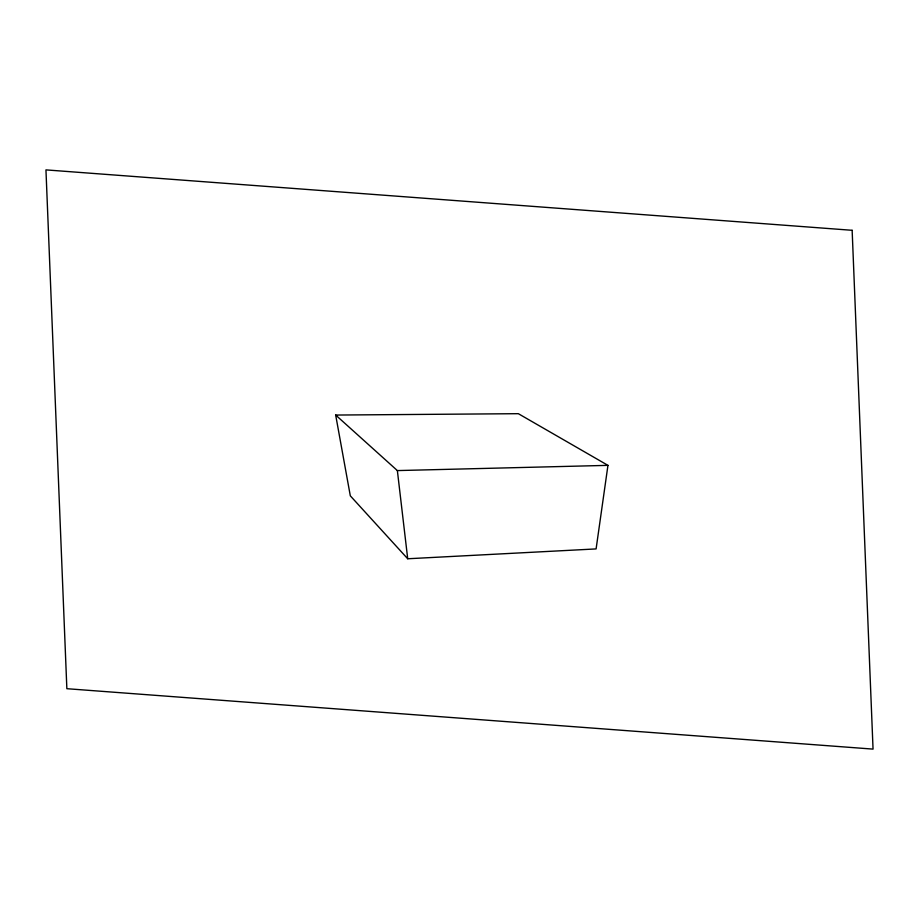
<?xml version="1.0" encoding="UTF-8"?>
<svg xmlns="http://www.w3.org/2000/svg" width="919" height="919" viewBox="0 0 919 919"><rect width="100%" height="100%" fill="white"/><g stroke="black" fill="none" stroke-linecap="round" stroke-linejoin="round"><path stroke-width="1.38" d="M607.953 465.359L596.098 548.919L407.714 558.763L350.311 495.823L335.676 415.055L518.339 413.688L607.953 465.359L397.364 470.585L335.676 415.055M397.364 470.585L407.714 558.763M852.143 230.301L45.95 169.889L66.857 688.699L873.05 749.111L852.143 230.301"/></g></svg>
